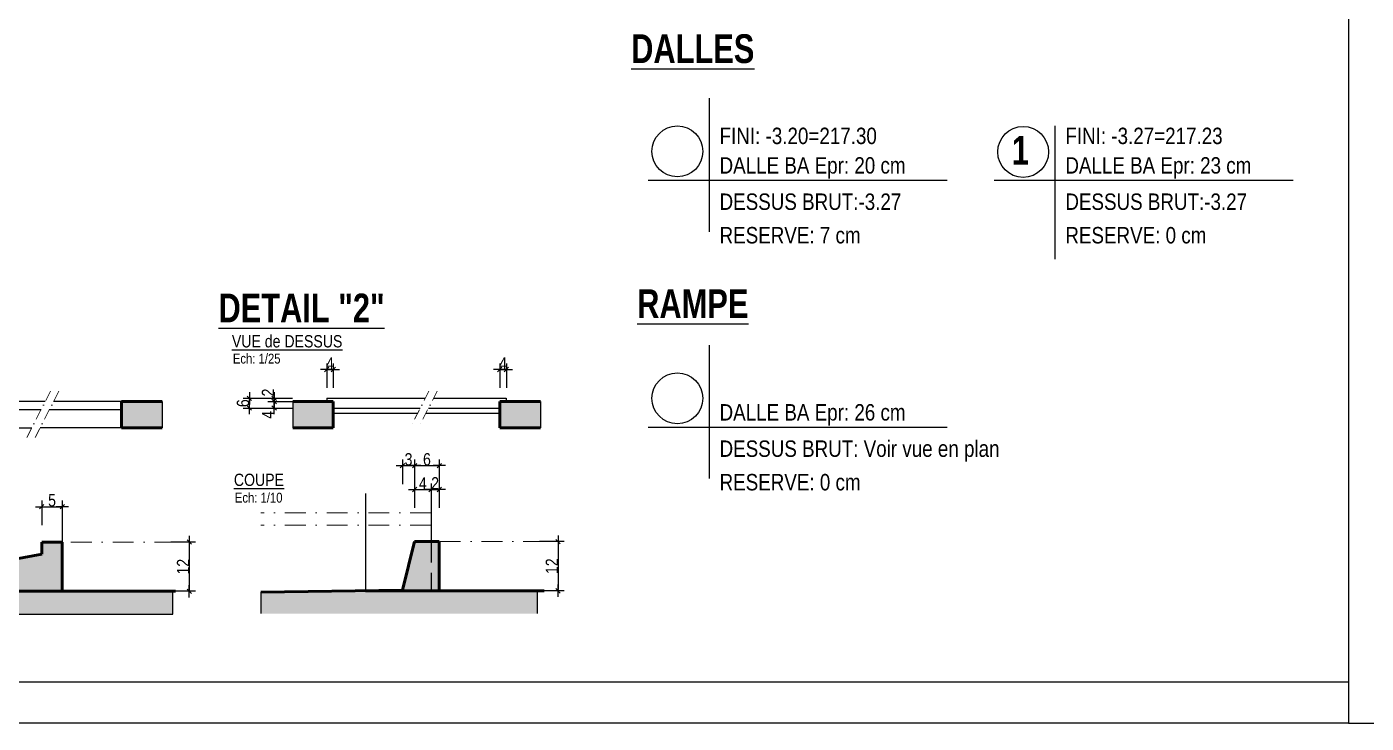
# Model space of a CAD drawing. Header units: millimetres. Extents: x 2049 to 9471, y -43633 to -39431.
# Drawn here: x 6810 to 8443, y -43633 to -42785 of the extents above; entities that cross this region are included whole.
import ezdxf
from ezdxf.enums import TextEntityAlignment as Align

# ---------------------------------------------------------------- set-up
doc = ezdxf.new("R2010")
doc.units = ezdxf.units.MM
doc.linetypes.add('CACHEX2', pattern=[19.05, 12.7, -6.35])
doc.linetypes.add('TIRETPTX2', pattern=[50.8, 25.4, -12.7, 0, -12.7])
for name, color, linetype in [('01-Cad  2', 1, 'Continuous'), ('01-cartouche', 7, 'Continuous'), ('01-cartouche-cage A', 7, 'Continuous'), ('01_cote_gen', 4, 'Continuous'), ('01_linteaux', 2, 'Continuous'), ('01_poch_BN', 9, 'Continuous'), ('01_poch_murs', 253, 'Continuous'), ('01_texte', 230, 'Continuous'), ('AA_COTES', 2, 'Continuous')]:
    doc.layers.add(name, color=color, linetype=linetype)
doc.layers.add('01_murs_coup', color=5, linetype='Continuous', lineweight=60)
doc.layers.add('01_tram_axes', color=2, linetype='TIRETPTX2', lineweight=9)
doc.styles.add('ARIAL NA', font='ARIALN.TTF')
doc.styles.add('cartouche', font='ARIALN.TTF', dxfattribs={"width": 0.01})
doc.styles.add('impact', font='impact.ttf')
doc.styles.add('STYLE2', font='ARIALN.TTF')
doc.styles.add('stylemattecart', font='ARIALN.TTF')
doc.dimstyles.new('JB10', dxfattribs={"dimscale": 0.1, "dimtxt": 150, "dimasz": 15, "dimexe": 0.1, "dimexo": 0.1, "dimgap": 0.09, "dimtad": 1, "dimdec": 1, "dimlfac": 0.2, "dimdsep": 46, "dimtxsty": 'STYLE2', "dimblk1": 'BOND_G', "dimblk2": 'BOND_D', "dimsah": 1, "dimcen": 1.5, "dimdle": 0.01, "dimse1": 1, "dimse2": 1, "dimclrd": 4, "dimclre": 2, "dimclrt": 6, "dimazin": 2, "dimtfac": 2.333333, "dimtdec": 1, "dimtix": 1, "dimtmove": 2, "dimatfit": 3, "dimldrblk": 'BOND_G', "dimfxl": 1, "dimtolj": 1, "dimtzin": 0, "dimarcsym": 0})
doc.dimstyles.new('JB25', dxfattribs={"dimscale": 0.1, "dimtxt": 150, "dimasz": 15, "dimexe": 0.1, "dimexo": 0.1, "dimgap": 0.09, "dimtad": 1, "dimdec": 1, "dimlfac": 0.5, "dimdsep": 46, "dimtxsty": 'STYLE2', "dimblk1": 'BOND_G', "dimblk2": 'BOND_D', "dimsah": 1, "dimcen": 1.5, "dimdle": 0.01, "dimse1": 1, "dimse2": 1, "dimclrd": 4, "dimclre": 2, "dimclrt": 6, "dimazin": 2, "dimtfac": 2.333333, "dimtdec": 1, "dimtix": 1, "dimtmove": 2, "dimatfit": 3, "dimldrblk": 'BOND_G', "dimfxl": 1, "dimtolj": 1, "dimtzin": 0, "dimarcsym": 0})

# ---------------------------------------------------------------- blocks, each defined once
blk = doc.blocks.new('cartstruc')
at = {"layer": '01-cartouche-cage A', "linetype": 'Continuous'}
h = blk.add_hatch(color=9, dxfattribs=at)
h.dxf.hatch_style = 2
h.paths.add_polyline_path([(-43.6, 691.3), (-1004.8, 691.3), (-1004.8, 473.8), (-347.3, 473.8), (-347.3, 644.1), (-242.5, 473.8), (-43.6, 473.8)])
h.paths.add_polyline_path([(-951, 670.1), (-407.9, 670.1), (-407.9, 498.5), (-951, 498.5)], flags=24)
h.paths.add_polyline_path([(-223.9, 590.8), (-105, 590.8), (-105, 608.8), (-223.9, 608.8)], flags=24)
h.paths.add_polyline_path([(-224.7, 609.7), (-105.7, 609.7), (-105.7, 627.7), (-224.7, 627.7)], flags=24)
h.paths.add_polyline_path([(-226.3, 624.9), (-64.8, 624.9), (-64.8, 652.4), (-226.3, 652.4)], flags=24)
h.paths.add_polyline_path([(-226.3, 646.9), (-85, 646.9), (-85, 674.3), (-226.3, 674.3)], flags=24)
h = blk.add_hatch(color=1, dxfattribs=at)
h.dxf.hatch_style = 2
h.paths.add_polyline_path([(-338.4, 615.7), (-338.4, 95.5), (-95.1, 215.8)])
h.paths.add_polyline_path([(-318.9, 264.4), (-190.8, 265.4), (-191.1, 303.5), (-319.2, 302.5)], flags=24)
h.paths.add_polyline_path([(-326.5, 202.5), (-70.2, 203.9), (-70.5, 265.1), (-326.9, 263.8)], flags=9)
h = blk.add_hatch(color=8, dxfattribs=at)
h.dxf.hatch_style = 2
h.paths.add_polyline_path([(-45, 258.5), (-110.7, 258.5), (-81.6, 211.1), (-347.1, 79.6), (-347.1, 258.5), (-1003.4, 258.5), (-1003.4, 43.7), (-45, 43.7)])
h.paths.add_polyline_path([(-202.1, 89.1), (-60, 89.1), (-60, 127.9), (-202.1, 127.9)], flags=24)
h.paths.add_polyline_path([(-999.3, 201), (-637.8, 201), (-637.8, 47), (-999.3, 47)], flags=24)
h.paths.add_polyline_path([(-978.3, 193.3), (-435, 193.3), (-435, 254.8), (-978.3, 254.8)], flags=24)
h.paths.add_polyline_path([(-559.9, 135.5), (-504.8, 135.5), (-504.8, 166.4), (-559.9, 166.4)], flags=24)
h.paths.add_polyline_path([(-203.2, 50.3), (-56.6, 50.3), (-56.6, 88.6), (-203.2, 88.6)], flags=24)
h.paths.add_polyline_path([(-457.1, 55), (-402.4, 55), (-402.4, 85.9), (-457.1, 85.9)], flags=24)
h.paths.add_polyline_path([(-458.8, 92.7), (-404.1, 92.7), (-404.1, 123.6), (-458.8, 123.6)], flags=24)
h.paths.add_polyline_path([(-557.8, 55.3), (-498.9, 55.3), (-498.9, 86.2), (-557.8, 86.2)], flags=24)
h.paths.add_polyline_path([(-550.6, 93.7), (-498.3, 93.7), (-498.3, 124.6), (-550.6, 124.6)], flags=24)
h.paths.add_polyline_path([(-459.9, 172.5), (-408.3, 172.5), (-408.3, 203.4), (-459.9, 203.4)], flags=24)
h.paths.add_polyline_path([(-547.6, 175), (-500.7, 175), (-500.7, 205.9), (-547.6, 205.9)], flags=24)
h.paths.add_polyline_path([(-562.3, 213.8), (-499.3, 213.8), (-499.3, 244.7), (-562.3, 244.7)], flags=8)
h.paths.add_polyline_path([(-458.6, 213), (-411.3, 213), (-411.3, 243.9), (-458.6, 243.9)], flags=24)
h.paths.add_polyline_path([(-457.7, 133.4), (-405.4, 133.4), (-405.4, 164.4), (-457.7, 164.4)], flags=24)
for p, q in [((0, 1485), (-1050, 1485)), ((-1050, 1485), (-1050, 0)), ((0, 0), (0, 1485)), ((-1050, 0), (0, 0))]:
    blk.add_line(p, q, dxfattribs=at)
at = {"layer": '01-cartouche-cage A', "color": 7, "linetype": 'Continuous'}
for p, q in [((-985, 1452), (-65, 1452)), ((-1015, 60), (-1015, 1422)), ((-35, 1422), (-35, 292.1)), ((-35, 292.1), (-35, 60)), ((-65, 30), (-985, 30))]:
    blk.add_line(p, q, dxfattribs=at)
at = {"layer": '01-cartouche-cage A', "color": 7}
for p, q in [((-1002.2, 879.3), (-48.1, 879.3)), ((-1002.2, 842.3), (-1002.2, 879.3)), ((-48.1, 879.3), (-48.1, 842.3)), ((-48.1, 842.3), (-1002.2, 842.3))]:
    blk.add_line(p, q, dxfattribs=at)
at = {"layer": '01-cartouche-cage A', "color": 8}
for p, q in [((-914.7, 466.6), (-914.7, 263.2)), ((-809.1, 466.6), (-809.1, 263.2)), ((-1003.6, 442.3), (-351, 442.3)), ((-1003.6, 414.4), (-351, 414.4)), ((-1003.6, 383.3), (-351, 383.3)), ((-1003.6, 352.2), (-351, 352.2)), ((-1003.6, 321.1), (-351, 321.1)), ((-1003.6, 290), (-351, 290))]:
    blk.add_line(p, q, dxfattribs=at)
at = {"layer": '01-cartouche-cage A', "color": 7, "linetype": 'Continuous'}
for centre, start, end in [((-985, 1422), 90, 180), ((-65, 1422), 0, 90), ((-985, 60), 180, 270), ((-65, 60), 270, 0)]:
    blk.add_arc(centre, 30, start, end, dxfattribs=at)
at = {"layer": '01-cartouche-cage A', "color": 7, "style": 'stylemattecart'}
for s, p in [('Les entreprises réalisant les travaux devront tenir compte des derniers plans architecte lors de la réalisation des travaux', (-525.1, 869.8)), ("Les plans du be MATTE ne doivent servir qu'au corps d'état concerné et doivent être des plans d'exécution.", (-525.1, 853.7))]:
    blk.add_text(s, height=12, dxfattribs=at).set_placement(p, align=Align.MIDDLE_CENTER)
at = {"layer": '01-cartouche-cage A', "color": 8, "style": 'cartouche'}
for s, p in [('ARCHITECTE(S):', (-1002.2, 807.7)), ('MO DELEGUE:', (-525.1, 807.7)), ('BET STRUCTURE:', (-1002.2, 780.9)), ('MOE:', (-525.1, 780.9)), ('BET FLUIDES:', (-1002.2, 753.9)), ('CSPS:', (-525.1, 753.9)), ('ECONOMISTE:', (-1002.2, 727.1)), ('OPC:', (-525.1, 727.1)), ('BUREAU DE CONTROLE:', (-1002.2, 700.3)), ('ENTREPRISE(S):', (-525.1, 700.3))]:
    blk.add_text(s, height=12, dxfattribs=at).set_placement(p)
at = {"layer": '01-cartouche-cage A', "color": 7, "style": 'stylemattecart'}
for s, height, p in [('Contrainte de sol:', 12, (-249.5, 493.8)), ('Contrainte sur le sol:', 12, (-246.5, 494.4)), ('Dessiné par :', 15, (-558.6, 137)), ('119 BOULEVARD STALINGRAD 69100 VILLEURBANNE', 12, (-995.8, 103.8)), ('Contrôlé par :', 15, (-558.6, 108.9)), ('Tél. 04 72 44  02 87  Fax 04 72 44 26 59', 12, (-942.6, 78.4)), ('Echelle         :', 15, (-558.6, 80.8)), ('E-mail : bet@matte.fr', 12, (-884.2, 55.6))]:
    blk.add_text(s, height=height, dxfattribs=at).set_placement(p)
for s, height, width, p, p2 in [('INDICE', 16, 0.941138, (-988.7, 451.3), (-930.3, 451.3)), ('DATE', 16, 0.922192, (-883.4, 452), (-838.3, 452)), ('MODIFICATIONS', 16, 0.943218, (-674.7, 452.8), (-537.3, 452.8)), ('Aciers HA (T) FeE500', 16, 0.978863, (-225.4, 442.3), (-49.9, 442.3)), ('Aciers Doux (Ø) FeE 235', 16, 0.76709, (-207, 412.3), (-49.9, 412.3)), ('Aciers TS FeE 500', 16, 0.901377, (-188.6, 382.3), (-49.9, 382.3)), ('Béton fc28 >= 25MPa', 16, 0.678142, (-170.1, 352.3), (-49.9, 352.3)), ('Enrobage = 3 cm', 16, 0.726904, (-151.7, 322.3), (-49.9, 322.3)), ('Affaire N°', 25, 1.15762, (-196.3, 96), (-51.1, 96))]:
    blk.add_text(s, height=height, dxfattribs=dict(at, width=width)).set_placement(p, p2, align=Align.FIT)
at = {"layer": '01-cartouche-cage A', "color": 255, "style": 'stylemattecart'}
for s, height, p in [('PLAN N°', 25, (-321, 317.2)), ('DATE :', 15, (-321, 231.2)), ("BUREAU D'ÉTUDES", 20, (-926.6, 170.9)), ('STRUCTURES ET FLUIDES', 20, (-966.1, 137.2))]:
    blk.add_text(s, height=height, dxfattribs=at).set_placement(p)
at = {"layer": '01-cartouche-cage A', "color": 255, "style": 'stylemattecart', "width": 1.812358}
blk.add_text('MATTÉ', height=41, dxfattribs=at).set_placement((-968, 203.6), (-679.6, 203.6), align=Align.FIT)
at = {"layer": '01-cartouche-cage A', "color": 7, "style": 'stylemattecart'}
for tag, height, p in [('NOMCLIENT', 30, (-525, 1399.6)), ('ADRESSE1CLIENT', 25, (-525, 1326.7)), ('ADRESSE2CLIENT', 25, (-525, 1283.9)), ('NOMAFFAIRE1', 45, (-525.1, 1189.8)), ('NOMAFFAIRE2', 45, (-525.1, 1110.4)), ('NOMAFFAIRE3', 45, (-525.1, 1031.7)), ('ADRESSE1AFFAIRE', 20, (-525.1, 943.3)), ('ADRESSE2AFFAIRE', 20, (-525.1, 909.2)), ('INDICE-A', 15, (-959.1, 428.4)), ('DATE-A', 15, (-861.9, 428.4)), ('INDICE-B', 15, (-959.1, 400.5)), ('DATE-B', 15, (-861.9, 400.5)), ('INDICE-C', 15, (-959.1, 369.4)), ('DATE-C', 15, (-861.9, 369.4)), ('INDICE-D', 15, (-959.1, 338.3)), ('DATE-D', 15, (-861.9, 338.3)), ('INDICE-E', 15, (-959.1, 307.2)), ('DATE-E', 15, (-861.9, 307.2)), ('INDICE-F', 15, (-959.1, 276.1)), ('DATE-F', 15, (-861.9, 276.1))]:
    blk.add_attdef(tag, text='', height=height, dxfattribs=at).set_placement(p, align=Align.MIDDLE_CENTER)
for tag, height, p in [('NOMARCHI', 15, (-831.1, 803.3)), ('MODEL', 15, (-408.9, 803.3)), ('BETSTRUCTURE', 15, (-831.1, 776.5)), ('MOE', 15, (-408.9, 776.5)), ('BETFLUIDES', 15, (-831.1, 749.5)), ('CSPS', 15, (-408.9, 749.5)), ('ECONOMISTE', 15, (-831.1, 722.7)), ('OPC', 15, (-408.9, 722.7)), ('BDC', 15, (-831.1, 695.9)), ('NOMENTREPRISE', 15, (-408.9, 695.9)), ('NUMBAT', 27, (-249.5, 614.7)), ('PHASE', 35, (-249.5, 537.9)), ('CONT-SOL', 12, (-138.6, 490.2)), ('NOMDESS', 15, (-451.8, 132.3)), ('NOMING', 15, (-451.8, 104.3)), ('ECH', 15, (-451.8, 76.3)), ('NUMAFF', 25, (-196.3, 48.9))]:
    blk.add_attdef(tag, text='', height=height, dxfattribs=at).set_placement(p, align=Align.BOTTOM_LEFT)
at = {"layer": '01-cartouche-cage A', "color": 7, "style": 'stylemattecart', "width": 0.8}
for tag, p in [('TITRTEPLAN1', (-677.3, 664.6)), ('TITRTEPLAN2', (-677.3, 610.2)), ('TITRTEPLAN3', (-677.3, 556)), ('TITRTEPLAN4', (-677.3, 501.4))]:
    blk.add_attdef(tag, text='', height=33, dxfattribs=at).set_placement(p, align=Align.MIDDLE_CENTER)
at = {"layer": '01-cartouche-cage A', "color": 7, "style": 'stylemattecart'}
for tag, p in [('MODIF-A', (-802.6, 428.4)), ('MODIF-B', (-802.6, 400.5)), ('MODIF-C', (-802.6, 369.4)), ('MODIF-D', (-802.6, 338.3)), ('MODIF-E', (-802.6, 307.2)), ('MODIF-F', (-802.6, 276.1))]:
    blk.add_attdef(tag, text='', height=15, dxfattribs=at).set_placement(p, align=Align.MIDDLE_LEFT)
at = {"layer": '01-cartouche-cage A', "color": 255, "style": 'stylemattecart'}
for tag, height, p in [('N°P', 35, (-321, 256)), ('IP', 35, (-210.3, 256)), ('DATEPLAN', 15, (-257.7, 226.8))]:
    blk.add_attdef(tag, text='', height=height, dxfattribs=at).set_placement(p, align=Align.BOTTOM_LEFT)
blk = doc.blocks.new('BOND_G')
at = {"layer": 'AA_COTES', "color": 0}
for p, q in [((0, -5), (0, 15)), ((5, 0), (-5, 0)), ((1.8, 1.8), (-1.8, -1.8))]:
    blk.add_line(p, q, dxfattribs=at)
blk = doc.blocks.new('BOND_D')
at = {"layer": 'AA_COTES', "color": 0}
for p, q in [((5, 0), (-5, 0)), ((-1.8, -1.8), (1.8, 1.8)), ((0, 5), (0, -15))]:
    blk.add_line(p, q, dxfattribs=at)
blk = doc.blocks.new('*D4825')
at = {"layer": '01_cote_gen', "color": 4, "lineweight": -2, "transparency": 16777216}
blk.add_line((7008.2, -43414.1), (7008.2, -43471.1), dxfattribs=at)
at = {"layer": 'Defpoints', "color": 0, "transparency": 16777216}
for p in [(6863.5, -43412.6), (6882.4, -43472.6), (7008.2, -43472.6)]:
    blk.add_point(p, dxfattribs=at)
at = {"layer": '01_cote_gen', "color": 4, "lineweight": -2, "transparency": 16777216, "xscale": 1.5, "yscale": 1.5, "zscale": 1.5}
for name, p, rotation in [('BOND_G', (7008.2, -43412.6), 90), ('BOND_D', (7008.2, -43472.6), 270)]:
    blk.add_blockref(name, p, dxfattribs=dict(at, rotation=rotation))
at = {"layer": '01_cote_gen', "color": 6, "transparency": 16777216, "insert": (7000.7, -43442.6), "char_height": 15, "attachment_point": 5, "rotation": 90, "style": 'STYLE2'}
blk.add_mtext('\\A1;12', dxfattribs=at)
blk = doc.blocks.new('*D4827')
at = {"layer": '01_cote_gen', "color": 4, "lineweight": -2, "transparency": 16777216}
blk.add_line((6830, -43369.5), (6852, -43369.5), dxfattribs=at)
at = {"layer": 'Defpoints', "color": 0, "transparency": 16777216}
for p in [(6853.5, -43369.5), (6828.5, -43412.6), (6853.5, -43410.2)]:
    blk.add_point(p, dxfattribs=at)
at = {"layer": '01_cote_gen', "color": 4, "lineweight": -2, "transparency": 16777216, "xscale": 1.5, "yscale": 1.5, "zscale": 1.5, "rotation": 180}
blk.add_blockref('BOND_G', (6828.5, -43369.5), dxfattribs=at)
at = {"layer": '01_cote_gen', "color": 4, "lineweight": -2, "transparency": 16777216, "xscale": 1.5, "yscale": 1.5, "zscale": 1.5}
blk.add_blockref('BOND_D', (6853.5, -43369.5), dxfattribs=at)
at = {"layer": '01_cote_gen', "color": 6, "transparency": 16777216, "insert": (6841, -43361.8), "char_height": 15, "attachment_point": 5, "style": 'STYLE2'}
blk.add_mtext('\\A1;5', dxfattribs=at)
blk = doc.blocks.new('*D4828')
at = {"layer": '01_cote_gen', "color": 4, "lineweight": -2, "transparency": 16777216}
blk.add_line((7284.4, -43319.5), (7311.4, -43319.5), dxfattribs=at)
at = {"layer": 'Defpoints', "color": 0, "transparency": 16777216}
for p in [(7312.9, -43319.5), (7282.9, -43412), (7312.9, -43412)]:
    blk.add_point(p, dxfattribs=at)
at = {"layer": '01_cote_gen', "color": 4, "lineweight": -2, "transparency": 16777216, "xscale": 1.5, "yscale": 1.5, "zscale": 1.5, "rotation": 180}
blk.add_blockref('BOND_G', (7282.9, -43319.5), dxfattribs=at)
at = {"layer": '01_cote_gen', "color": 4, "lineweight": -2, "transparency": 16777216, "xscale": 1.5, "yscale": 1.5, "zscale": 1.5}
blk.add_blockref('BOND_D', (7312.9, -43319.5), dxfattribs=at)
at = {"layer": '01_cote_gen', "color": 6, "transparency": 16777216, "insert": (7297.9, -43311.9), "char_height": 15, "attachment_point": 5, "style": 'STYLE2'}
blk.add_mtext('\\A1;6', dxfattribs=at)
blk = doc.blocks.new('*D4829')
at = {"layer": '01_cote_gen', "color": 4, "lineweight": -2, "transparency": 16777216}
blk.add_line((7284.4, -43348.6), (7301.4, -43348.6), dxfattribs=at)
at = {"layer": 'Defpoints', "color": 0, "transparency": 16777216}
for p in [(7282.9, -43342), (7302.9, -43348.6), (7302.9, -43353.6)]:
    blk.add_point(p, dxfattribs=at)
at = {"layer": '01_cote_gen', "color": 4, "lineweight": -2, "transparency": 16777216, "xscale": 1.5, "yscale": 1.5, "zscale": 1.5, "rotation": 180}
blk.add_blockref('BOND_G', (7282.9, -43348.6), dxfattribs=at)
at = {"layer": '01_cote_gen', "color": 4, "lineweight": -2, "transparency": 16777216, "xscale": 1.5, "yscale": 1.5, "zscale": 1.5}
blk.add_blockref('BOND_D', (7302.9, -43348.6), dxfattribs=at)
at = {"layer": '01_cote_gen', "color": 6, "transparency": 16777216, "insert": (7292.9, -43341.1), "char_height": 15, "attachment_point": 5, "style": 'STYLE2'}
blk.add_mtext('\\A1;4', dxfattribs=at)
blk = doc.blocks.new('*D4822')
at = {"layer": '01_cote_gen', "color": 4, "lineweight": -2, "transparency": 16777216}
blk.add_line((7304.4, -43348.6), (7311.4, -43348.6), dxfattribs=at)
at = {"layer": 'Defpoints', "color": 0, "transparency": 16777216}
for p in [(7312.9, -43344.7), (7312.9, -43348.6), (7302.9, -43358.7)]:
    blk.add_point(p, dxfattribs=at)
at = {"layer": '01_cote_gen', "color": 4, "lineweight": -2, "transparency": 16777216, "xscale": 1.5, "yscale": 1.5, "zscale": 1.5, "rotation": 180}
blk.add_blockref('BOND_G', (7302.9, -43348.6), dxfattribs=at)
at = {"layer": '01_cote_gen', "color": 4, "lineweight": -2, "transparency": 16777216, "xscale": 1.5, "yscale": 1.5, "zscale": 1.5}
blk.add_blockref('BOND_D', (7312.9, -43348.6), dxfattribs=at)
at = {"layer": '01_cote_gen', "color": 6, "transparency": 16777216, "insert": (7307.9, -43341), "char_height": 15, "attachment_point": 5, "style": 'STYLE2'}
blk.add_mtext('\\A1;2', dxfattribs=at)
blk = doc.blocks.new('*D4830')
at = {"layer": '01_cote_gen', "color": 4, "lineweight": -2, "transparency": 16777216}
blk.add_line((7457.7, -43413.5), (7457.7, -43470.5), dxfattribs=at)
at = {"layer": 'Defpoints', "color": 0, "transparency": 16777216}
for p in [(7312.9, -43412), (7331.9, -43472), (7457.7, -43472)]:
    blk.add_point(p, dxfattribs=at)
at = {"layer": '01_cote_gen', "color": 4, "lineweight": -2, "transparency": 16777216, "xscale": 1.5, "yscale": 1.5, "zscale": 1.5}
for name, p, rotation in [('BOND_G', (7457.7, -43412), 90), ('BOND_D', (7457.7, -43472), 270)]:
    blk.add_blockref(name, p, dxfattribs=dict(at, rotation=rotation))
at = {"layer": '01_cote_gen', "color": 6, "transparency": 16777216, "insert": (7450.2, -43442), "char_height": 15, "attachment_point": 5, "rotation": 90, "style": 'STYLE2'}
blk.add_mtext('\\A1;12', dxfattribs=at)
blk = doc.blocks.new('*D4831')
at = {"layer": '01_cote_gen', "color": 4, "lineweight": -2, "transparency": 16777216}
blk.add_line((7269.6, -43319.5), (7281.4, -43319.5), dxfattribs=at)
at = {"layer": 'Defpoints', "color": 0, "transparency": 16777216}
for p in [(7282.9, -43319.5), (7282.9, -43412), (7268.1, -43471.3)]:
    blk.add_point(p, dxfattribs=at)
at = {"layer": '01_cote_gen', "color": 4, "lineweight": -2, "transparency": 16777216, "xscale": 1.5, "yscale": 1.5, "zscale": 1.5, "rotation": 180}
blk.add_blockref('BOND_G', (7268.1, -43319.5), dxfattribs=at)
at = {"layer": '01_cote_gen', "color": 4, "lineweight": -2, "transparency": 16777216, "xscale": 1.5, "yscale": 1.5, "zscale": 1.5}
blk.add_blockref('BOND_D', (7282.9, -43319.5), dxfattribs=at)
at = {"layer": '01_cote_gen', "color": 6, "transparency": 16777216, "insert": (7275.5, -43311.9), "char_height": 15, "attachment_point": 5, "style": 'STYLE2'}
blk.add_mtext('\\A1;3', dxfattribs=at)
blk = doc.blocks.new('*D4832')
at = {"layer": '01_cote_gen', "color": 4, "lineweight": -2, "transparency": 16777216}
blk.add_line((7111.7, -43247.9), (7111.7, -43242.9), dxfattribs=at)
at = {"layer": 'Defpoints', "color": 0, "transparency": 16777216}
for p in [(7111.7, -43241.4), (7183.8, -43241.4), (7199.6, -43249.4)]:
    blk.add_point(p, dxfattribs=at)
at = {"layer": '01_cote_gen', "color": 4, "lineweight": -2, "transparency": 16777216, "xscale": 1.5, "yscale": 1.5, "zscale": 1.5}
for name, p, rotation in [('BOND_D', (7111.7, -43241.4), 90), ('BOND_G', (7111.7, -43249.4), 270)]:
    blk.add_blockref(name, p, dxfattribs=dict(at, rotation=rotation))
at = {"layer": '01_cote_gen', "color": 6, "transparency": 16777216, "insert": (7104.2, -43257.6), "char_height": 15, "attachment_point": 5, "rotation": 90, "style": 'STYLE2'}
blk.add_mtext('\\A1;4', dxfattribs=at)
blk = doc.blocks.new('*D4823')
at = {"layer": '01_cote_gen', "color": 4, "lineweight": -2, "transparency": 16777216}
blk.add_line((7081.5, -43247.9), (7081.5, -43238.9), dxfattribs=at)
at = {"layer": 'Defpoints', "color": 0, "transparency": 16777216}
for p in [(7081.5, -43237.4), (7124.3, -43237.4), (7123.4, -43249.4)]:
    blk.add_point(p, dxfattribs=at)
at = {"layer": '01_cote_gen', "color": 4, "lineweight": -2, "transparency": 16777216, "xscale": 1.5, "yscale": 1.5, "zscale": 1.5}
for name, p, rotation in [('BOND_D', (7081.5, -43237.4), 90), ('BOND_G', (7081.5, -43249.4), 270)]:
    blk.add_blockref(name, p, dxfattribs=dict(at, rotation=rotation))
at = {"layer": '01_cote_gen', "color": 6, "transparency": 16777216, "insert": (7073.8, -43243.4), "char_height": 15, "attachment_point": 5, "rotation": 90, "style": 'STYLE2'}
blk.add_mtext('\\A1;6', dxfattribs=at)
blk = doc.blocks.new('*D4824')
at = {"layer": '01_cote_gen', "color": 4, "lineweight": -2, "transparency": 16777216}
blk.add_line((7111.7, -43239.9), (7111.7, -43238.9), dxfattribs=at)
at = {"layer": 'Defpoints', "color": 0, "transparency": 16777216}
for p in [(7104, -43237.4), (7104.2, -43241.4), (7111.7, -43237.4)]:
    blk.add_point(p, dxfattribs=at)
at = {"layer": '01_cote_gen', "color": 4, "lineweight": -2, "transparency": 16777216, "xscale": 1.5, "yscale": 1.5, "zscale": 1.5}
for name, p, rotation in [('BOND_D', (7111.7, -43237.4), 90), ('BOND_G', (7111.7, -43241.4), 270)]:
    blk.add_blockref(name, p, dxfattribs=dict(at, rotation=rotation))
at = {"layer": '01_cote_gen', "color": 6, "transparency": 16777216, "insert": (7104.2, -43230.4), "char_height": 15, "attachment_point": 5, "rotation": 90, "style": 'STYLE2'}
blk.add_mtext('\\A1;2', dxfattribs=at)
blk = doc.blocks.new('*D4833')
at = {"layer": '01_cote_gen', "color": 4, "lineweight": -2, "transparency": 16777216}
for p, q in [((7174.3, -43202.4), (7172.8, -43202.4)), ((7183.8, -43202.4), (7175.8, -43202.4)), ((7185.3, -43202.4), (7186.8, -43202.4))]:
    blk.add_line(p, q, dxfattribs=at)
at = {"layer": 'Defpoints', "color": 0, "transparency": 16777216}
for p in [(7175.8, -43202.4), (7175.8, -43237.4), (7183.8, -43241.4)]:
    blk.add_point(p, dxfattribs=at)
at = {"layer": '01_cote_gen', "color": 4, "lineweight": -2, "transparency": 16777216, "xscale": 1.5, "yscale": 1.5, "zscale": 1.5}
blk.add_blockref('BOND_D', (7175.8, -43202.4), dxfattribs=at)
at = {"layer": '01_cote_gen', "color": 4, "lineweight": -2, "transparency": 16777216, "xscale": 1.5, "yscale": 1.5, "zscale": 1.5, "rotation": 180}
blk.add_blockref('BOND_G', (7183.8, -43202.4), dxfattribs=at)
at = {"layer": '01_cote_gen', "color": 6, "transparency": 16777216, "insert": (7179.8, -43194.9), "char_height": 15, "attachment_point": 5, "style": 'STYLE2'}
blk.add_mtext('\\A1;4', dxfattribs=at)
blk = doc.blocks.new('*D4834')
at = {"layer": '01_cote_gen', "color": 4, "lineweight": -2, "transparency": 16777216}
for p, q in [((7385.2, -43202.4), (7383.7, -43202.4)), ((7394.7, -43202.4), (7386.7, -43202.4)), ((7396.2, -43202.4), (7397.7, -43202.4))]:
    blk.add_line(p, q, dxfattribs=at)
at = {"layer": 'Defpoints', "color": 0, "transparency": 16777216}
for p in [(7386.7, -43202.4), (7386.7, -43241.4), (7394.7, -43241.4)]:
    blk.add_point(p, dxfattribs=at)
at = {"layer": '01_cote_gen', "color": 4, "lineweight": -2, "transparency": 16777216, "xscale": 1.5, "yscale": 1.5, "zscale": 1.5}
blk.add_blockref('BOND_D', (7386.7, -43202.4), dxfattribs=at)
at = {"layer": '01_cote_gen', "color": 4, "lineweight": -2, "transparency": 16777216, "xscale": 1.5, "yscale": 1.5, "zscale": 1.5, "rotation": 180}
blk.add_blockref('BOND_G', (7394.7, -43202.4), dxfattribs=at)
at = {"layer": '01_cote_gen', "color": 6, "transparency": 16777216, "insert": (7390.7, -43194.9), "char_height": 15, "attachment_point": 5, "style": 'STYLE2'}
blk.add_mtext('\\A1;4', dxfattribs=at)

msp = doc.modelspace()

# ---------------------------------------------------------------- hatches: boundary and pattern name
at = {"layer": '01_poch_BN'}
h = msp.add_hatch(color=256, dxfattribs=at)
h.dxf.hatch_style = 1
h.paths.add_polyline_path([(6722.68, -43241.45), (6673.16, -43241.45), (6673.16, -43273.45), (6722.68, -43273.45)])
h.paths.add_polyline_path([(6975.08, -43241.45), (6925.55, -43241.45), (6925.55, -43273.45), (6975.08, -43273.45)])
h = msp.add_hatch(color=256, dxfattribs=at)
h.dxf.hatch_style = 1
h.paths.add_polyline_path([(7183.8, -43241.45), (7134.28, -43241.45), (7134.28, -43273.45), (7183.8, -43273.45)])
h.paths.add_polyline_path([(7436.2, -43241.45), (7386.68, -43241.45), (7386.68, -43273.45), (7436.2, -43273.45)])
h = msp.add_hatch(color=256, dxfattribs=at)
h.dxf.hatch_style = 1
h.paths.add_polyline_path([(6853.45, -43412.56), (6828.45, -43412.56), (6828.45, -43452.56), (6828.45, -43427.56), (6773.45, -43437.56), (6773.45, -43462.56), (6773.45, -43472.56), (6853.45, -43472.56)])
h.paths.add_polyline_path([(6988.19, -43472.56), (6863.45, -43472.56), (6773.45, -43472.56), (6773.45, -43472.53), (6646.1, -43474.43), (6646.1, -43500.33), (6988.19, -43500.33)])
h = msp.add_hatch(color=256, dxfattribs=at)
h.dxf.hatch_style = 1
h.paths.add_polyline_path([(7312.95, -43436.97), (7312.95, -43411.97), (7282.95, -43411.97), (7267.92, -43471.97), (7312.95, -43471.97)])
h.paths.add_polyline_path([(7432.58, -43471.97), (7312.95, -43471.97), (7267.92, -43471.97), (7268.09, -43471.27), (7095.6, -43473.85), (7095.6, -43499.75), (7432.58, -43499.75)])

# ---------------------------------------------------------------- linework, layer by layer
at = {"layer": '01-Cad  2'}
for p, q in [((8421.22, -43583.32, 0.01), (2156.37, -43583.32, -0.3)), ((8421.22, -43633.32, 0.01), (2106.37, -43633.32, -0.3))]:
    msp.add_line(p, q, dxfattribs=at)
at = {"layer": '01_linteaux'}
for p, q in [((6832.6, -43241.45), (6722.68, -43241.45)), ((6925.55, -43241.45), (6842.74, -43241.45)), ((7175.8, -43237.45), (7295.75, -43237.45)), ((7175.8, -43237.45), (7175.8, -43241.45)), ((7305.89, -43237.45), (7394.68, -43237.45)), ((7394.68, -43237.45), (7394.68, -43241.45)), ((6827.55, -43251.45), (6722.68, -43251.45)), ((6925.55, -43251.45), (6837.69, -43251.45)), ((7183.8, -43249.45), (7289.68, -43249.45)), ((7183.8, -43255.45), (7286.65, -43255.45)), ((7296.79, -43255.45), (7386.68, -43255.45)), ((7299.82, -43249.45), (7386.68, -43249.45)), ((6722.68, -43273.45), (6816.42, -43273.45)), ((6925.55, -43273.45), (6826.57, -43273.45)), ((7222.95, -43353.6), (7222.95, -43471.97)), ((7302.95, -43353.6), (7302.95, -43411.97)), ((6853.45, -43379.19), (6853.45, -43412.56)), ((7312.95, -43471.97), (7302.95, -43471.97))]:
    msp.add_line(p, q, dxfattribs=at)
at = {"layer": '01_linteaux', "linetype": 'CACHEX2', "ltscale": 2}
msp.add_line((7302.95, -43411.97), (7302.95, -43471.97), dxfattribs=at)
at = {"layer": '01_murs_coup'}
for p, q in [((6925.55, -43241.45), (6925.55, -43273.45)), ((6975.08, -43241.45), (6925.55, -43241.45)), ((7183.8, -43241.45), (7134.28, -43241.45)), ((7183.8, -43241.45), (7183.8, -43273.45)), ((7386.68, -43241.45), (7386.68, -43273.45)), ((7436.2, -43241.45), (7386.68, -43241.45)), ((6975.08, -43273.45), (6925.55, -43273.45)), ((7183.8, -43273.45), (7134.28, -43273.45)), ((7436.2, -43273.45), (7386.68, -43273.45)), ((6828.45, -43412.56), (6828.45, -43427.56)), ((6853.45, -43412.56), (6828.45, -43412.56)), ((6853.45, -43412.56), (6853.45, -43472.56)), ((7282.95, -43411.97), (7268.09, -43471.27)), ((7312.95, -43411.97), (7282.95, -43411.97)), ((7312.95, -43411.97), (7312.95, -43471.97)), ((6773.45, -43437.56), (6828.45, -43427.56)), ((6991.27, -43472.56), (6773.45, -43472.56)), ((6991.27, -43472.56), (6863.45, -43472.56)), ((7268.09, -43471.27), (7095.6, -43473.85)), ((7440.77, -43471.97), (7222.95, -43471.97)), ((7440.77, -43471.97), (7312.95, -43471.97))]:
    msp.add_line(p, q, dxfattribs=at)
at = {"layer": '01_poch_BN'}
for p, q in [((6975.08, -43241.45), (6975.08, -43273.45)), ((7436.2, -43241.45), (7436.2, -43273.45)), ((6988.19, -43500.33), (6988.19, -43472.56)), ((7432.58, -43499.75), (7432.58, -43471.97)), ((7095.6, -43473.85), (7095.6, -43499.75)), ((6646.1, -43500.33), (6988.19, -43500.33))]:
    msp.add_line(p, q, dxfattribs=at)
at = {"layer": '01_poch_murs'}
msp.add_line((7134.28, -43241.45), (7134.28, -43273.45), dxfattribs=at)
at = {"layer": '01_texte'}
for p, q in [((7641.89, -42871.83), (7641.89, -43034.47)), ((8063.32, -42905.27), (8063.32, -43067.91)), ((7567.72, -42971.65), (7932.05, -42971.65)), ((7989.15, -42971.65), (8353.47, -42971.65)), ((7641.89, -43172.72), (7641.89, -43335.36)), ((7567.72, -43272.55), (7932.05, -43272.55))]:
    msp.add_line(p, q, dxfattribs=at)
for centre in [(7603.17, -42936.57), (8024.59, -42937.24), (7603.17, -43237.47)]:
    msp.add_circle(centre, 30.98, dxfattribs=at)
at = {"layer": '01_tram_axes', "ltscale": 0.5}
for p, q in [((6839.03, -43228.72), (6810.39, -43285.37)), ((6849.18, -43228.72), (6820.54, -43285.37)), ((7300.16, -43228.72), (7278.82, -43270.93)), ((7310.3, -43228.72), (7288.96, -43270.93))]:
    msp.add_line(p, q, dxfattribs=at)
at = {"layer": '01_tram_axes'}
for p, q in [((7302.95, -43376.97), (7095.6, -43376.97)), ((7302.95, -43391.97), (7095.6, -43391.97)), ((6991.27, -43412.56), (6853.45, -43412.56)), ((7440.77, -43411.97), (7312.95, -43411.97))]:
    msp.add_line(p, q, dxfattribs=at)
at = {"layer": '01_tram_axes', "ltscale": 2}
for p, q in [((7302.95, -43376.97), (7302.95, -43391.97)), ((6853.45, -43404.54), (6853.45, -43392.56))]:
    msp.add_line(p, q, dxfattribs=at)

# ---------------------------------------------------------------- block references
at = {"layer": '01-cartouche'}
ref = msp.add_blockref('cartstruc', (9471.22, -43633.32), dxfattribs=at)
ref.add_attrib('NOMCLIENT', 'NOAHO', dxfattribs={"color": 7, "height": 30, "style": 'stylemattecart'}).set_placement((8946.21, -42233.71), align=Align.MIDDLE_CENTER)
ref.add_attrib('ADRESSE2CLIENT', 'Chemin de Fontanière - 69350 La Mulatière', dxfattribs={"layer": '01-cartouche-cage A', "color": 7, "height": 35, "style": 'stylemattecart'}).set_placement((8946.19, -42349.46), align=Align.MIDDLE_CENTER)
ref.add_attrib('NOMAFFAIRE1', 'Création de logements', dxfattribs={"layer": '01-cartouche-cage A', "color": 7, "height": 35, "style": 'stylemattecart'}).set_placement((8946.17, -42443.48), align=Align.MIDDLE_CENTER)
ref.add_attrib('NOMARCHI', 'ATELIER DE LA PASSERELLE', dxfattribs={"layer": '01-cartouche-cage A', "color": 7, "height": 15, "style": 'stylemattecart'}).set_placement((8640.1, -42830.02), align=Align.BOTTOM_LEFT)
ref.add_attrib('BETSTRUCTURE', 'MATTE SAS', dxfattribs={"layer": '01-cartouche-cage A', "color": 7, "height": 15, "style": 'stylemattecart'}).set_placement((8640.1, -42856.79), align=Align.BOTTOM_LEFT)
ref.add_attrib('BETFLUIDES', 'PRELEM', dxfattribs={"layer": '01-cartouche-cage A', "color": 7, "height": 15, "style": 'stylemattecart'}).set_placement((8640.1, -42883.85), align=Align.BOTTOM_LEFT)
ref.add_attrib('ECONOMISTE', 'EXECO', dxfattribs={"layer": '01-cartouche-cage A', "color": 7, "height": 15, "style": 'stylemattecart'}).set_placement((8640.1, -42910.62), align=Align.BOTTOM_LEFT)
ref.add_attrib('BDC', 'Bureau VERITAS', dxfattribs={"layer": '01-cartouche-cage A', "color": 7, "height": 15, "style": 'stylemattecart'}).set_placement((8640.1, -42937.39), align=Align.BOTTOM_LEFT)
ref.add_attrib('MOE', 'PSO Ingéniérie', dxfattribs={"layer": '01-cartouche-cage A', "color": 7, "height": 15, "style": 'stylemattecart'}).set_placement((9062.29, -42856.79), align=Align.BOTTOM_LEFT)
ref.add_attrib('CSPS', 'SUD EST COORDINATION', dxfattribs={"layer": '01-cartouche-cage A', "color": 7, "height": 15, "style": 'stylemattecart'}).set_placement((9062.29, -42883.85), align=Align.BOTTOM_LEFT)
ref.add_attrib('NOMENTREPRISE', 'Fontanel-pbc', dxfattribs={"layer": '01-cartouche-cage A', "color": 7, "height": 15, "style": 'stylemattecart'}).set_placement((9062.29, -42937.39), align=Align.BOTTOM_LEFT)
ref.add_attrib('TITRTEPLAN1', 'Bât: A', dxfattribs={"layer": '01-cartouche-cage A', "color": 7, "height": 33, "style": 'stylemattecart', "width": 0.8}).set_placement((8793.94, -42968.77), align=Align.MIDDLE_CENTER)
ref.add_attrib('TITRTEPLAN2', 'PLANCHER sur -2 entre files 1 et 9', dxfattribs={"layer": '01-cartouche-cage A', "color": 7, "height": 33, "style": 'stylemattecart', "width": 0.8}).set_placement((8793.94, -43023.16), align=Align.MIDDLE_CENTER)
ref.add_attrib('TITRTEPLAN3', 'Coffrage', dxfattribs={"layer": '01-cartouche-cage A', "color": 7, "height": 33, "style": 'stylemattecart', "width": 0.8}).set_placement((8793.94, -43077.32), align=Align.MIDDLE_CENTER)
ref.add_attrib('PHASE', 'DOE', dxfattribs={"layer": '01-cartouche-cage A', "color": 7, "height": 35, "style": 'stylemattecart'}).set_placement((9221.69, -43095.39), align=Align.BOTTOM_LEFT)
ref.add_attrib('CONT-SOL', '8 bars ELS', dxfattribs={"layer": '01-cartouche-cage A', "color": 7, "height": 15, "style": 'stylemattecart'}).set_placement((9332.61, -43143.09), align=Align.BOTTOM_LEFT)
ref.add_attrib('INDICE-A', 'A', dxfattribs={"layer": '01-cartouche-cage A', "color": 7, "height": 15, "style": 'stylemattecart'}).set_placement((8512.1, -43204.96), align=Align.MIDDLE_CENTER)
ref.add_attrib('DATE-A', '13-01-2016', dxfattribs={"layer": '01-cartouche-cage A', "color": 7, "height": 15, "style": 'stylemattecart'}).set_placement((8609.35, -43204.96), align=Align.MIDDLE_CENTER)
ref.add_attrib('MODIF-A', "MISE A JOUR TREMIES D'ESCALIER et COUPES", dxfattribs={"layer": '01-cartouche-cage A', "color": 7, "height": 15, "style": 'stylemattecart'}).set_placement((8668.6, -43204.96), align=Align.MIDDLE_LEFT)
ref.add_attrib('INDICE-B', 'B', dxfattribs={"layer": '01-cartouche-cage A', "color": 7, "height": 15, "style": 'stylemattecart'}).set_placement((8512.1, -43232.84), align=Align.MIDDLE_CENTER)
ref.add_attrib('INDICE-C', 'C', dxfattribs={"layer": '01-cartouche-cage A', "color": 7, "height": 15, "style": 'stylemattecart'}).set_placement((8512.1, -43263.95), align=Align.MIDDLE_CENTER)
ref.add_attrib('N°P', 'A32', dxfattribs={"layer": '01-cartouche-cage A', "color": 255, "height": 35, "style": 'stylemattecart'}).set_placement((9150.26, -43377.37), align=Align.BOTTOM_LEFT)
ref.add_attrib('IP', 'A', dxfattribs={"layer": '01-cartouche-cage A', "color": 255, "height": 35, "style": 'stylemattecart'}).set_placement((9260.89, -43377.37), align=Align.BOTTOM_LEFT)
ref.add_attrib('DATEPLAN', '17/12/2015', dxfattribs={"layer": '01-cartouche-cage A', "color": 255, "height": 15, "style": 'stylemattecart'}).set_placement((9213.5, -43406.49), align=Align.BOTTOM_LEFT)
ref.add_attrib('NOMDESS', 'J.BO', dxfattribs={"layer": '01-cartouche-cage A', "color": 7, "height": 15, "style": 'stylemattecart'}).set_placement((9019.43, -43501.02), align=Align.BOTTOM_LEFT)
ref.add_attrib('NOMING', 'P.LIN', dxfattribs={"layer": '01-cartouche-cage A', "color": 7, "height": 15, "style": 'stylemattecart'}).set_placement((9019.43, -43529.06), align=Align.BOTTOM_LEFT)
ref.add_attrib('ECH', '1/50° ', dxfattribs={"layer": '01-cartouche-cage A', "color": 7, "height": 15, "style": 'stylemattecart'}).set_placement((9019.43, -43556.98), align=Align.BOTTOM_LEFT)
ref.add_attrib('NUMAFF', '13.12.119', dxfattribs={"layer": '01-cartouche-cage A', "color": 7, "height": 25, "style": 'stylemattecart'}).set_placement((9274.9, -43584.41), align=Align.BOTTOM_LEFT)

# ---------------------------------------------------------------- texts
at = {"layer": '01_texte', "style": 'impact'}
for s, p in [('%%UDALLES', (7621.92, -42839.42)), ('%%UDETAIL "2"', (7145.12, -43155.37)), ('%%URAMPE', (7621.92, -43150.18))]:
    msp.add_text(s, height=35, dxfattribs=at).set_placement(p, align=Align.BOTTOM_CENTER)
at = {"layer": '01_texte', "style": 'ARIAL NA'}
for s, height, p in [('FINI: -3.20=217.30', 20, (7654.59, -42927.71)), ('FINI: -3.27=217.23', 20, (8076.02, -42927.71)), ('DALLE BA Epr: 20 cm', 20, (7654.59, -42963.67)), ('DALLE BA Epr: 23 cm', 20, (8076.02, -42963.67)), ('DESSUS BRUT:-3.27', 20, (7654.59, -43007.91)), ('DESSUS BRUT:-3.27', 20, (8076.02, -43007.91)), ('RESERVE: 7 cm', 20, (7654.59, -43048.75)), ('RESERVE: 0 cm', 20, (8076.02, -43048.75)), ('%%UVUE de DESSUS', 15, (7060.21, -43175.45)), (' Ech: 1/25', 12, (7057.56, -43195.05)), ('DALLE BA Epr: 26 cm', 20, (7654.59, -43264.56)), ('DESSUS BRUT: Voir vue en plan', 20, (7654.59, -43308.81)), ('%%UCOUPE', 15, (7062.63, -43344.27)), ('RESERVE: 0 cm', 20, (7654.59, -43349.65)), (' Ech: 1/10', 12, (7059.97, -43364.5))]:
    msp.add_text(s, height=height, dxfattribs=at).set_placement(p)
at = {"layer": '01_texte', "style": 'impact'}
msp.add_text('1', height=35, dxfattribs=at).set_placement((8021.25, -42935.36), align=Align.MIDDLE_CENTER)

# ---------------------------------------------------------------- dimensions: what is measured, and where the dimension line sits
at = {"layer": '01_cote_gen'}
for base, p1, p2, dimstyle, picture, middle in [((7175.8, -43202.38), (7183.8, -43241.45), (7175.8, -43237.45), 'JB25', '*D4833', (7179.8, -43194.87)), ((7386.68, -43202.38), (7394.68, -43241.45), (7386.68, -43241.45), 'JB25', '*D4834', (7390.68, -43194.87)), ((7282.95, -43319.52), (7268.09, -43471.27), (7282.95, -43411.97), 'JB10', '*D4831', (7275.52, -43311.85)), ((7312.95, -43319.52), (7282.95, -43411.97), (7312.95, -43411.97), 'JB10', '*D4828', (7297.95, -43311.85)), ((7302.95, -43348.58), (7282.95, -43342.02), (7302.95, -43353.6), 'JB10', '*D4829', (7292.95, -43341.07)), ((7312.95, -43348.58), (7302.95, -43358.73), (7312.95, -43344.67), 'JB10', '*D4822', (7307.95, -43341.04)), ((6853.45, -43369.46), (6828.45, -43412.56), (6853.45, -43410.23), 'JB10', '*D4827', (6840.95, -43361.83))]:
    dim = msp.add_linear_dim(base=base, p1=p1, p2=p2, dimstyle=dimstyle, dxfattribs=at)
    dim.commit()
    dim.dimension.update_dxf_attribs({"geometry": picture, "text_midpoint": middle})
for base, p1, p2, picture, middle in [((7111.74, -43237.45), (7104.24, -43241.45), (7104, -43237.45), '*D4824', (7104.2, -43230.38)), ((7111.74, -43241.45), (7199.64, -43249.45), (7183.8, -43241.45), '*D4832', (7104.24, -43257.62))]:
    dim = msp.add_linear_dim(base=base, p1=p1, p2=p2, angle=90, dimstyle='JB25', dxfattribs=at)
    dim.commit()
    dim.dimension.update_dxf_attribs({"geometry": picture, "text_midpoint": middle, "dimtype": 160})
for base, p1, p2, dimstyle, picture, middle in [((7081.5, -43237.45), (7123.39, -43249.45), (7124.26, -43237.45), 'JB25', '*D4823', (7073.83, -43243.45)), ((7008.22, -43472.56), (6863.45, -43412.56), (6882.36, -43472.56), 'JB10', '*D4825', (7000.68, -43442.56)), ((7457.72, -43471.97), (7312.95, -43411.97), (7331.86, -43471.97), 'JB10', '*D4830', (7450.18, -43441.97))]:
    dim = msp.add_linear_dim(base=base, p1=p1, p2=p2, angle=90, dimstyle=dimstyle, dxfattribs=at)
    dim.commit()
    dim.dimension.update_dxf_attribs({"geometry": picture, "text_midpoint": middle})

doc.saveas('drawing.dxf')
